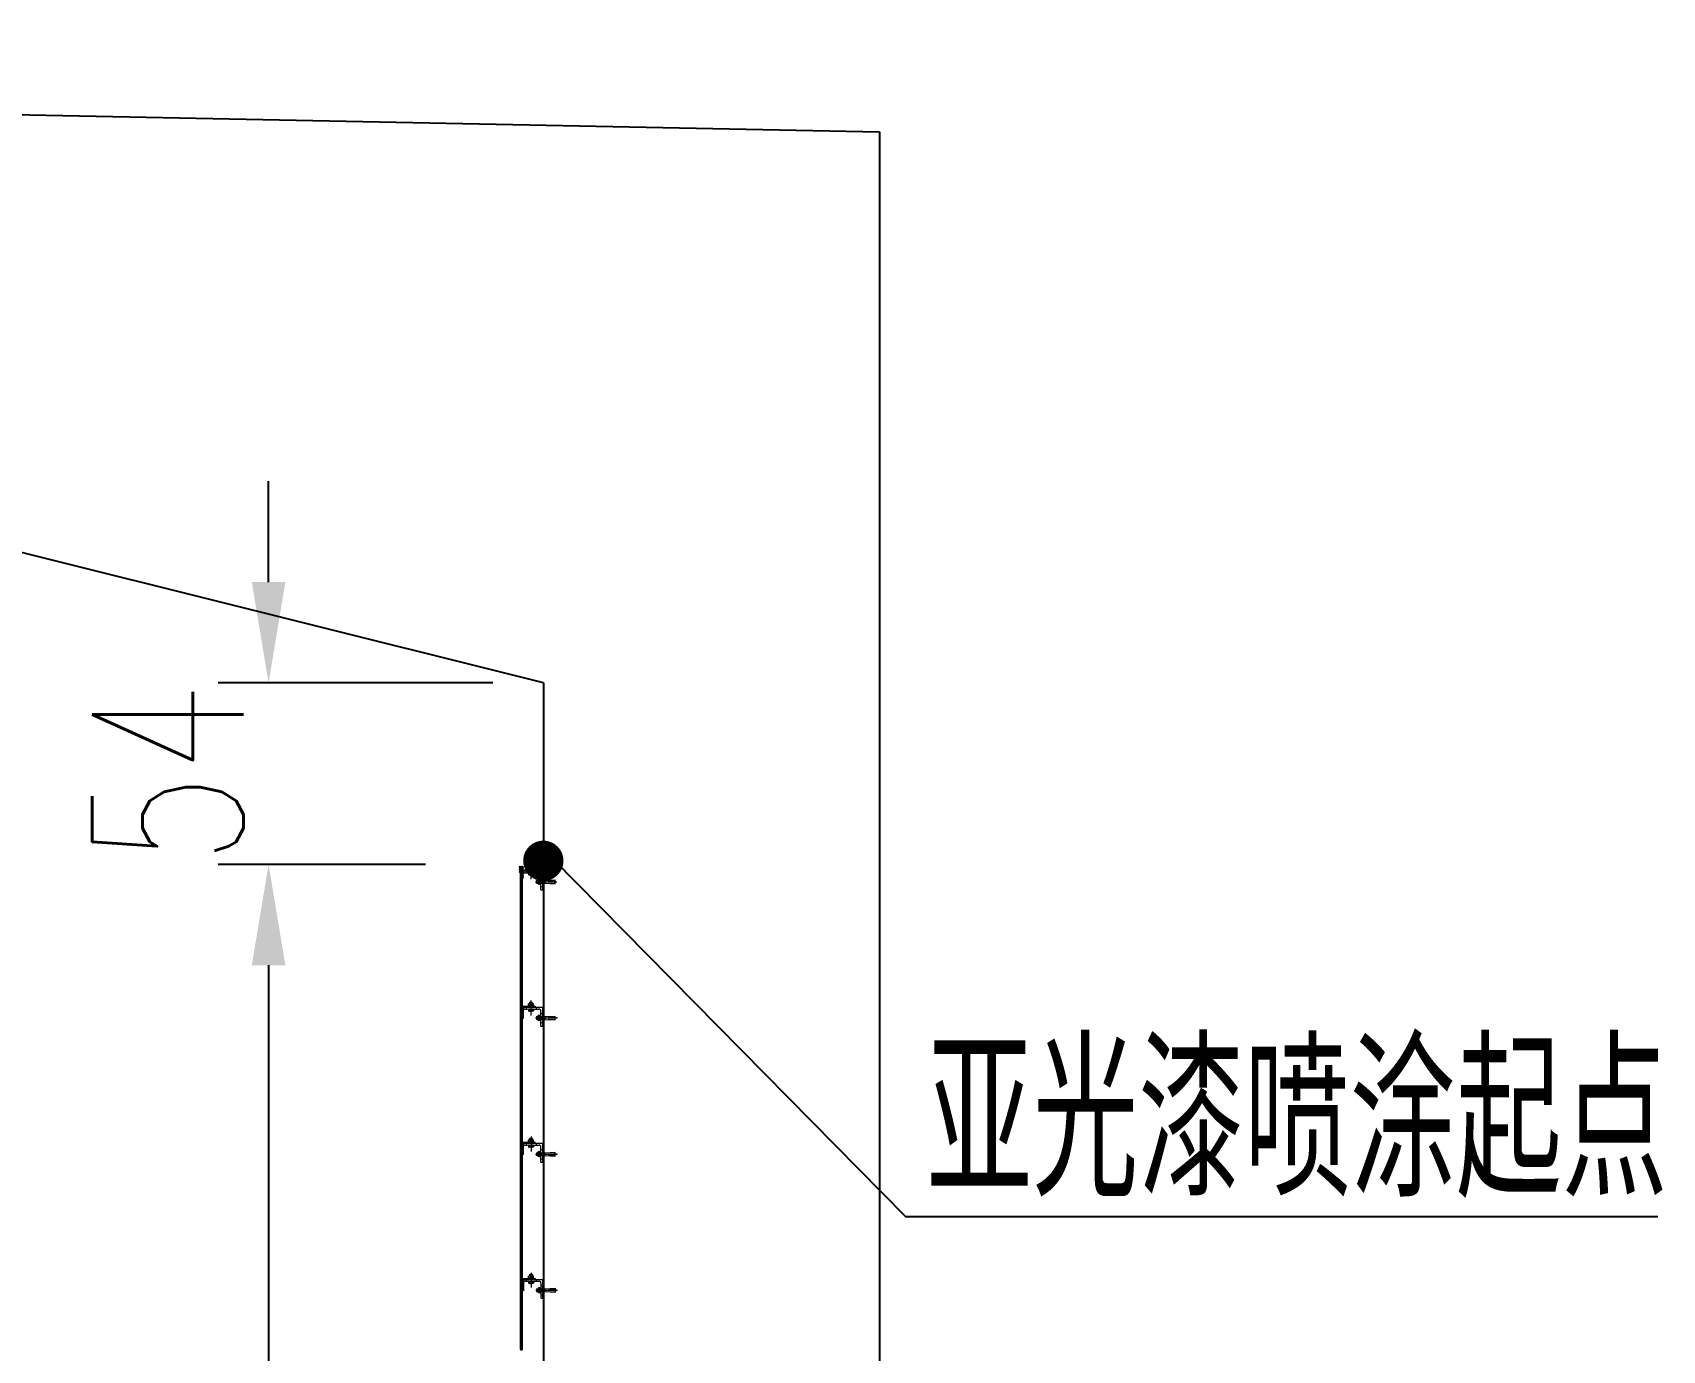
# Model space of a CAD drawing. Header units: millimetres. Extents: x -48690 to 48320, y -25312 to 3911.
# Drawn here: x -11820.8 to -11335.7, y -1602.3 to -1210.2 of the extents above; entities that cross this region are included whole.
import ezdxf

# ---------------------------------------------------------------- set-up
doc = ezdxf.new("R2010")
doc.units = ezdxf.units.MM
doc.header["$LTSCALE"] = 0.25
doc.header["$MEASUREMENT"] = 0
for name, color, linetype in [('DIM', 3, 'Continuous'), ('文字', 7, 'Continuous'), ('次轮廓线', 7, 'Continuous')]:
    doc.layers.add(name, color=color, linetype=linetype)
doc.layers.add('填充线', color=9, linetype='Continuous', lineweight=20)
doc.styles.get("Standard").update_dxf_attribs({"font": 'simplex1.shx', "width": 0.7, "bigfont": 'hztxt.shx'})
doc.dimstyles.new('150', dxfattribs={"dimscale": 15, "dimtxt": 3, "dimasz": 2, "dimexe": 1, "dimexo": 1, "dimgap": 0.5, "dimtad": 1, "dimdec": 1, "dimdsep": 46, "dimtxsty": 'Standard', "dimcen": 0.5, "dimadec": 0, "dimazin": 0, "dimtfac": 1, "dimtdec": 1, "dimtofl": 0, "dimtmove": 2, "dimatfit": 3, "dimfxl": 0, "dimtolj": 1, "dimtzin": 0, "dimarcsym": 0})

# ---------------------------------------------------------------- blocks, each defined once
blk = doc.blocks.new('A$C727327BB')
at = {"linetype": 'ByBlock'}
h = blk.add_hatch(dxfattribs=at)
h.set_pattern_fill('ANSI31', color=1, scale=15, style=0)
h.set_pattern_definition([(45, (-206.4395, -190.0115), (-1.325825, 1.325825), [])])
h.paths.add_polyline_path([(-3, 9), (-39, 9, 0.414214), (-40, 8), (-40, 7, 0.414214), (-39, 6), (-3, 6), (-3, -18, 0.414214), (-2, -19), (-1, -19, 0.414214), (0, -18), (0, 18), (7.5, 18), (7.5, 2, 0.414214), (8.5, 1), (9.5, 1, 0.414214), (10.5, 2), (10.5, 20, 0.414214), (9.5, 21), (-2, 21, 0.414214), (-3, 20)])
at = {"linetype": 'Continuous'}
blk.add_line((12, 21), (12, 21), dxfattribs=at)
at = {"linetype": 'Continuous', "const_width": 0.3}
for points in [[(-39, 9, 0.414214), (-40, 8, 0.414214)], [(-40, 7, 0.414214), (-39, 6, 0.414214)], [(-2, 21, 0.414214), (-3, 20, 0.414214)], [(7.5, 2, 0.414214), (8.5, 1, 0.414214)], [(10.5, 20, 0.414214), (9.5, 21, 0.414214)], [(9.5, 1, 0.414214), (10.5, 2, 0.414214)], [(-3, -18, 0.414214), (-2, -19, 0.414214)], [(-1, -19, 0.414214), (0, -18, 0.414214)]]:
    blk.add_lwpolyline(points, format="xyb", dxfattribs=at)
for points in [[(-40, 7), (-40, 8)], [(-39, 9), (-3, 9)], [(-3, 6), (-39, 6)], [(-3, 9), (-3, 20)], [(-3, -18), (-3, 6)], [(-2, 21), (9.5, 21)], [(0, 18), (0, -18)], [(7.5, 18), (0, 18)], [(7.5, 2), (7.5, 18)], [(9.5, 1), (8.5, 1)], [(10.5, 20), (10.5, 2)], [(-1, -19), (-2, -19)]]:
    blk.add_lwpolyline(points, dxfattribs=at)
at = {"layer": 'Defpoints', "color": 0, "linetype": 'ByBlock'}
for p in [(-40, 8), (-2, 21), (8, 20), (-2, -19)]:
    blk.add_point(p, dxfattribs=at)
blk = doc.blocks.new('A$C34480033')
at = {"linetype": 'Continuous'}
h = blk.add_hatch(dxfattribs=at)
h.set_pattern_fill('ANSI31', color=1, scale=15, style=0)
h.set_pattern_definition([(45, (-207.7575, -198.1272), (-1.325825, 1.325825), [])])
h.paths.add_polyline_path([(12.7, 15.9), (12.7, -20.1, 0.414214), (13.7, -21.1), (14.7, -21.1, 0.414214), (15.7, -20.1), (15.7, 17.9, 0.414214), (14.7, 18.9), (-23.3, 18.9, 0.414214), (-24.3, 17.9), (-24.3, 16.9, 0.414214), (-23.3, 15.9)])
for p, q in [((-24.3, 16.9), (-24.3, 17.9)), ((14.7, 18.9), (-23.3, 18.9)), ((12.7, 15.9), (-23.3, 15.9)), ((12.7, -20.1), (12.7, 15.9)), ((15.7, -20.1), (15.7, 17.9))]:
    blk.add_line(p, q, dxfattribs=at)
at = {"linetype": 'Continuous', "const_width": 0.3}
for points in [[(-23.3, 18.9, 0.414214), (-24.3, 17.9, 0.414214)], [(-24.3, 16.9, 0.414214), (-23.3, 15.9, 0.414214)], [(15.7, 17.9, 0.414214), (14.7, 18.9, 0.414214)], [(12.7, -20.1, 0.414214), (13.7, -21.1, 0.414214)], [(14.7, -21.1, 0.414214), (15.7, -20.1, 0.414214)]]:
    blk.add_lwpolyline(points, format="xyb", dxfattribs=at)
for points in [[(-24.3, 17.9), (-24.3, 16.9)], [(14.7, 18.9), (-23.3, 18.9)], [(-23.3, 15.9), (12.7, 15.9)], [(12.7, 15.9), (12.7, -20.1)], [(15.7, -20.1), (15.7, 17.9)], [(13.7, -21.1), (14.7, -21.1)]]:
    blk.add_lwpolyline(points, dxfattribs=at)
at = {"linetype": 'Continuous'}
for centre, start, end in [((-23.3, 17.9), 90, 180), ((-23.3, 16.9), 180, 270), ((14.7, 17.9), 0, 90)]:
    blk.add_arc(centre, 1, start, end, dxfattribs=at)
at = {"layer": 'Defpoints', "color": 0, "linetype": 'ByBlock'}
for p in [(-24.3, 16.9), (-23.3, 18.9), (-23.3, 15.9), (14.7, 18.9), (15.7, 17.9), (14.7, -21.1)]:
    blk.add_point(p, dxfattribs=at)
blk = doc.blocks.new('*D53')
at = {"color": 0, "lineweight": -2}
for p, q in [((-11750.57, -1373.68), (-11750.57, -1343.68)), ((-11683.8, -1403.68), (-11765.57, -1403.68)), ((-11703.91, -1457.68), (-11765.57, -1457.68)), ((-11750.57, -1487.68), (-11750.57, -1517.68))]:
    blk.add_line(p, q, dxfattribs=at)
at = {"color": 0}
for points in [[(-11755.57, -1373.68), (-11745.57, -1373.68), (-11750.57, -1403.68)], [(-11755.57, -1487.68), (-11745.57, -1487.68), (-11750.57, -1457.68)]]:
    blk.add_solid(points, dxfattribs=at)
at = {"layer": 'Defpoints', "color": 0}
for p in [(-11750.57, -1403.68), (-11668.8, -1403.68), (-11688.91, -1457.68)]:
    blk.add_point(p, dxfattribs=at)
at = {"color": 0, "insert": (-11780.57, -1430.68), "char_height": 45, "attachment_point": 5, "rotation": 90}
blk.add_mtext('\\A1;54', dxfattribs=at)
blk = doc.blocks.new('*D52')
at = {"color": 0, "lineweight": -2}
for p, q in [((-11703.91, -1457.68), (-11765.57, -1457.68)), ((-11750.57, -1487.68), (-11750.57, -1800.68)), ((-11688.91, -1830.68), (-11765.57, -1830.68))]:
    blk.add_line(p, q, dxfattribs=at)
at = {"color": 0}
for points in [[(-11755.57, -1487.68), (-11745.57, -1487.68), (-11750.57, -1457.68)], [(-11755.57, -1800.68), (-11745.57, -1800.68), (-11750.57, -1830.68)]]:
    blk.add_solid(points, dxfattribs=at)
at = {"layer": 'Defpoints', "color": 0}
for p in [(-11688.91, -1457.68), (-11750.57, -1830.68), (-11673.91, -1830.68)]:
    blk.add_point(p, dxfattribs=at)
at = {"color": 0, "insert": (-11780.57, -1644.18), "char_height": 45, "attachment_point": 5, "rotation": 90}
blk.add_mtext('\\A1;373', dxfattribs=at)

msp = doc.modelspace()

# ---------------------------------------------------------------- hatches: boundary and pattern name
msp.add_hatch(color=5).paths.add_polyline_path([(-11675.06, -1458.52), (-11675.53, -1458.52), (-11675.53, -1602), (-11675.06, -1602)])
at = {"layer": '填充线', "ltscale": 5}
h = msp.add_hatch(dxfattribs=at)
h.set_pattern_fill('ANSI37', scale=0.046918, style=0)
h.set_pattern_definition([(225, (-7830.40684, 3269.78129), (0.1053344507, -0.1053344507), []), (315, (-7830.40684, 3269.78129), (0.1053344507, 0.1053344507), [])])
h.paths.add_polyline_path([(-11675, -1461.53), (-11675.23, -1461.53), (-11675.23, -1460.68), (-11675, -1460.68)])
h = msp.add_hatch(dxfattribs=at)
h.set_pattern_fill('ANSI37', scale=0.046918, style=0)
h.set_pattern_definition([(135, (-7830.386, -6231.64953), (0.1053344507, 0.1053344507), []), (45, (-7830.386, -6231.64953), (0.1053344507, -0.1053344507), [])])
h.paths.add_polyline_path([(-11674.98, -1501.19), (-11675.21, -1501.19), (-11675.21, -1500.34), (-11674.98, -1500.34)])
h = msp.add_hatch(dxfattribs=at)
h.set_pattern_fill('ANSI37', scale=0.046918, style=0)
h.set_pattern_definition([(225, (-7830.386, 3228.14917), (0.1053344507, -0.1053344507), []), (315, (-7830.386, 3228.14917), (0.1053344507, 0.1053344507), [])])
h.paths.add_polyline_path([(-11674.98, -1503.16), (-11675.21, -1503.16), (-11675.21, -1502.31), (-11674.98, -1502.31)])
h = msp.add_hatch(dxfattribs=at)
h.set_pattern_fill('ANSI37', scale=0.046918, style=0)
h.set_pattern_definition([(135, (-7830.36515, -6272.1556), (0.1053344507, 0.1053344507), []), (45, (-7830.36515, -6272.1556), (0.1053344507, -0.1053344507), [])])
h.paths.add_polyline_path([(-11674.96, -1541.69), (-11675.19, -1541.69), (-11675.19, -1540.85), (-11674.96, -1540.85)])
h = msp.add_hatch(dxfattribs=at)
h.set_pattern_fill('ANSI37', scale=0.046918, style=0)
h.set_pattern_definition([(225, (-7830.36515, 3187.6431), (0.1053344507, -0.1053344507), []), (315, (-7830.36515, 3187.6431), (0.1053344507, 0.1053344507), [])])
h.paths.add_polyline_path([(-11674.96, -1543.66), (-11675.19, -1543.66), (-11675.19, -1542.82), (-11674.96, -1542.82)])
h = msp.add_hatch(dxfattribs=at)
h.set_pattern_fill('ANSI37', scale=0.046918, style=0)
h.set_pattern_definition([(135, (-7830.3443, -6312.66169), (0.1053344507, 0.1053344507), []), (45, (-7830.3443, -6312.66169), (0.1053344507, -0.1053344507), [])])
h.paths.add_polyline_path([(-11674.94, -1582.2), (-11675.17, -1582.2), (-11675.17, -1581.35), (-11674.94, -1581.35)])
h = msp.add_hatch(dxfattribs=at)
h.set_pattern_fill('ANSI37', scale=0.046918, style=0)
h.set_pattern_definition([(225, (-7830.3443, 3147.13701), (0.1053344507, -0.1053344507), []), (315, (-7830.3443, 3147.13701), (0.1053344507, 0.1053344507), [])])
h.paths.add_polyline_path([(-11674.94, -1584.17), (-11675.17, -1584.17), (-11675.17, -1583.33), (-11674.94, -1583.33)])

# ---------------------------------------------------------------- linework, layer by layer
at = {"color": 5}
for p, q in [((-11675.53, -1602), (-11675.53, -1458.39)), ((-11675.06, -1602), (-11675.06, -1458.36))]:
    msp.add_line(p, q, dxfattribs=at)
at = {"const_width": 6}
msp.add_lwpolyline([(-11665.8, -1456.62, -1), (-11671.8, -1456.62, -1)], format="xyb", close=True, dxfattribs=at)
at = {"color": 5}
msp.add_lwpolyline([(-11675.06, -1458.52), (-11675.53, -1458.52), (-11675.53, -1602), (-11675.06, -1602)], close=True, dxfattribs=at)
at = {"layer": 'DIM', "color": 7, "ltscale": 100}
for p, q in [((-11665.85, -1456.12), (-11561.02, -1562.43)), ((-11561.02, -1562.43), (-11337.09, -1562.43))]:
    msp.add_line(p, q, dxfattribs=at)
at = {"layer": '填充线', "color": 7, "ltscale": 5}
for p, q in [((-11675.22, -1458.98), (-11675.7, -1458.98)), ((-11674.62, -1459.65), (-11668.99, -1459.65)), ((-11674.62, -1460.21), (-11674.62, -1459.65)), ((-11673.87, -1460.21), (-11673.87, -1459.65)), ((-11673.47, -1459.37), (-11673.47, -1459.25)), ((-11671.55, -1459.25), (-11673.47, -1459.25)), ((-11673.23, -1459.14), (-11673.23, -1458.71)), ((-11673.23, -1459.25), (-11673.23, -1459.25)), ((-11671.79, -1459.25), (-11673.23, -1459.25)), ((-11671.97, -1458.6), (-11673.05, -1458.6)), ((-11672.91, -1458.29), (-11672.84, -1458.14)), ((-11672.91, -1458.29), (-11672.91, -1458.6)), ((-11672.91, -1458.29), (-11672.11, -1458.29)), ((-11672.86, -1458.71), (-11672.86, -1459.14)), ((-11672.84, -1458.14), (-11672.18, -1458.14)), ((-11672.84, -1458.6), (-11672.84, -1458.29)), ((-11672.51, -1457.68), (-11672.51, -1462.09)), ((-11672.11, -1458.29), (-11672.18, -1458.14)), ((-11672.18, -1458.6), (-11672.18, -1458.29)), ((-11672.16, -1458.71), (-11671.97, -1458.6)), ((-11672.16, -1459.14), (-11672.16, -1458.71)), ((-11672.11, -1458.29), (-11672.11, -1458.6)), ((-11671.79, -1458.71), (-11671.97, -1458.6)), ((-11671.79, -1459.14), (-11671.79, -1458.71)), ((-11671.79, -1459.25), (-11671.79, -1459.25)), ((-11671.55, -1459.37), (-11671.55, -1459.25)), ((-11670.87, -1460.21), (-11670.87, -1459.65)), ((-11668.99, -1465.28), (-11668.99, -1459.65)), ((-11674.62, -1460.21), (-11670.12, -1460.21)), ((-11673.23, -1460.32), (-11673.23, -1460.75)), ((-11671.97, -1460.86), (-11673.05, -1460.86)), ((-11672.86, -1460.75), (-11672.86, -1460.32)), ((-11672.16, -1460.32), (-11672.16, -1460.75)), ((-11672.16, -1460.75), (-11671.97, -1460.86)), ((-11671.79, -1460.75), (-11671.97, -1460.86)), ((-11671.79, -1460.32), (-11671.79, -1460.75)), ((-11671.15, -1462.89), (-11664.83, -1462.89)), ((-11670.44, -1462.57), (-11670.91, -1462.57)), ((-11670.75, -1462.48), (-11670.9, -1462.56)), ((-11670.9, -1462.56), (-11670.9, -1463.21)), ((-11670.75, -1463.29), (-11670.9, -1463.21)), ((-11670.75, -1462.48), (-11668.37, -1462.48)), ((-11670.75, -1462.48), (-11670.75, -1463.29)), ((-11670.75, -1463.29), (-11668.37, -1463.29)), ((-11670.44, -1463.42), (-11670.44, -1462.35)), ((-11670.34, -1463.24), (-11670.44, -1463.42)), ((-11670.34, -1463.61), (-11670.44, -1463.42)), ((-11669.9, -1462.16), (-11670.34, -1462.16)), ((-11670.34, -1462.54), (-11669.9, -1462.54)), ((-11669.9, -1463.24), (-11670.34, -1463.24)), ((-11669.9, -1463.61), (-11670.34, -1463.61)), ((-11669.68, -1462.16), (-11669.8, -1462.16)), ((-11669.8, -1463.61), (-11669.8, -1462.16)), ((-11669.68, -1463.61), (-11669.8, -1463.61)), ((-11669.56, -1461.92), (-11669.68, -1461.92)), ((-11669.68, -1463.85), (-11669.68, -1461.92)), ((-11669.56, -1463.85), (-11669.68, -1463.85)), ((-11669.56, -1465.28), (-11669.56, -1460.77)), ((-11669.56, -1461.53), (-11668.99, -1461.53)), ((-11669.56, -1463.85), (-11669.56, -1461.92)), ((-11668.37, -1462.57), (-11669.56, -1462.57)), ((-11668.37, -1463.21), (-11669.56, -1463.21)), ((-11669.56, -1464.25), (-11668.99, -1464.25)), ((-11668.37, -1462.48), (-11665.28, -1462.31)), ((-11668.37, -1462.48), (-11668.37, -1463.29)), ((-11668.37, -1463.29), (-11665.28, -1463.46)), ((-11667.32, -1462.53), (-11665.28, -1462.43)), ((-11667.32, -1462.53), (-11667.32, -1462.43)), ((-11667.32, -1463.24), (-11665.28, -1463.34)), ((-11667.32, -1463.24), (-11667.32, -1463.35)), ((-11665.28, -1463.46), (-11665.28, -1462.31)), ((-11669.56, -1465.28), (-11668.99, -1465.28)), ((-11672.89, -1498.8), (-11672.82, -1498.65)), ((-11672.89, -1498.8), (-11672.09, -1498.8)), ((-11672.89, -1498.8), (-11672.89, -1499.11)), ((-11672.82, -1498.65), (-11672.16, -1498.65)), ((-11672.82, -1499.11), (-11672.82, -1498.8)), ((-11672.49, -1498.19), (-11672.49, -1502.6)), ((-11672.09, -1498.8), (-11672.16, -1498.65)), ((-11672.16, -1499.11), (-11672.16, -1498.8)), ((-11672.09, -1498.8), (-11672.09, -1499.11)), ((-11674.6, -1500.72), (-11674.6, -1500.15)), ((-11674.6, -1500.15), (-11668.97, -1500.15)), ((-11674.6, -1500.72), (-11670.1, -1500.72)), ((-11673.85, -1500.72), (-11673.85, -1500.15)), ((-11671.53, -1499.75), (-11673.45, -1499.75)), ((-11673.45, -1499.87), (-11673.45, -1499.75)), ((-11673.21, -1499.65), (-11673.21, -1499.21)), ((-11671.77, -1499.75), (-11673.21, -1499.75)), ((-11673.21, -1499.75), (-11673.21, -1499.75)), ((-11673.21, -1500.82), (-11673.21, -1501.26)), ((-11671.95, -1499.11), (-11673.03, -1499.11)), ((-11671.95, -1501.36), (-11673.03, -1501.36)), ((-11672.84, -1499.21), (-11672.84, -1499.65)), ((-11672.84, -1501.26), (-11672.84, -1500.82)), ((-11672.14, -1499.21), (-11671.95, -1499.11)), ((-11672.14, -1499.65), (-11672.14, -1499.21)), ((-11672.14, -1500.82), (-11672.14, -1501.26)), ((-11672.14, -1501.26), (-11671.95, -1501.36)), ((-11671.77, -1499.21), (-11671.95, -1499.11)), ((-11671.77, -1501.26), (-11671.95, -1501.36)), ((-11671.77, -1499.65), (-11671.77, -1499.21)), ((-11671.77, -1499.75), (-11671.77, -1499.75)), ((-11671.77, -1500.82), (-11671.77, -1501.26)), ((-11671.53, -1499.87), (-11671.53, -1499.75)), ((-11671.12, -1503.39), (-11664.81, -1503.39)), ((-11670.42, -1503.07), (-11670.89, -1503.07)), ((-11670.73, -1502.99), (-11670.88, -1503.07)), ((-11670.88, -1503.07), (-11670.88, -1503.72)), ((-11670.85, -1500.72), (-11670.85, -1500.15)), ((-11670.73, -1502.99), (-11670.73, -1503.79)), ((-11670.73, -1502.99), (-11668.35, -1502.99)), ((-11670.42, -1503.93), (-11670.42, -1502.86)), ((-11669.88, -1502.67), (-11670.31, -1502.67)), ((-11670.31, -1503.04), (-11669.88, -1503.04)), ((-11669.78, -1504.11), (-11669.78, -1502.67)), ((-11669.65, -1502.67), (-11669.78, -1502.67)), ((-11669.65, -1504.35), (-11669.65, -1502.43)), ((-11669.53, -1502.43), (-11669.65, -1502.43)), ((-11669.53, -1505.79), (-11669.53, -1501.28)), ((-11669.53, -1502.03), (-11668.97, -1502.03)), ((-11669.53, -1504.35), (-11669.53, -1502.43)), ((-11668.35, -1503.07), (-11669.53, -1503.07)), ((-11668.97, -1505.79), (-11668.97, -1500.15)), ((-11668.35, -1502.99), (-11665.26, -1502.82)), ((-11668.35, -1502.99), (-11668.35, -1503.79)), ((-11667.3, -1503.04), (-11667.3, -1502.93)), ((-11667.3, -1503.04), (-11665.26, -1502.94)), ((-11665.26, -1503.97), (-11665.26, -1502.82)), ((-11670.73, -1503.79), (-11670.88, -1503.72)), ((-11670.73, -1503.79), (-11668.35, -1503.79)), ((-11670.31, -1503.74), (-11670.42, -1503.93)), ((-11670.31, -1504.11), (-11670.42, -1503.93)), ((-11669.88, -1503.74), (-11670.31, -1503.74)), ((-11669.88, -1504.11), (-11670.31, -1504.11)), ((-11669.65, -1504.11), (-11669.78, -1504.11)), ((-11669.53, -1504.35), (-11669.65, -1504.35)), ((-11668.35, -1503.71), (-11669.53, -1503.71)), ((-11669.53, -1504.75), (-11668.97, -1504.75)), ((-11669.53, -1505.79), (-11668.97, -1505.79)), ((-11668.35, -1503.79), (-11665.26, -1503.97)), ((-11667.3, -1503.75), (-11667.3, -1503.85)), ((-11667.3, -1503.75), (-11665.26, -1503.85)), ((-11674.58, -1541.22), (-11674.58, -1540.66)), ((-11674.58, -1540.66), (-11668.95, -1540.66)), ((-11674.58, -1541.22), (-11670.08, -1541.22)), ((-11673.83, -1541.22), (-11673.83, -1540.66)), ((-11671.51, -1540.26), (-11673.43, -1540.26)), ((-11673.43, -1540.38), (-11673.43, -1540.26)), ((-11673.19, -1540.15), (-11673.19, -1539.72)), ((-11671.75, -1540.26), (-11673.19, -1540.26)), ((-11673.19, -1540.26), (-11673.19, -1540.26)), ((-11673.19, -1541.33), (-11673.19, -1541.76)), ((-11671.93, -1539.61), (-11673.01, -1539.61)), ((-11671.93, -1541.87), (-11673.01, -1541.87)), ((-11672.87, -1539.31), (-11672.8, -1539.16)), ((-11672.87, -1539.31), (-11672.07, -1539.31)), ((-11672.87, -1539.31), (-11672.87, -1539.61)), ((-11672.82, -1539.72), (-11672.82, -1540.15)), ((-11672.82, -1541.76), (-11672.82, -1541.33)), ((-11672.8, -1539.16), (-11672.14, -1539.16)), ((-11672.8, -1539.61), (-11672.8, -1539.31)), ((-11672.47, -1538.69), (-11672.47, -1543.1)), ((-11672.07, -1539.31), (-11672.14, -1539.16)), ((-11672.14, -1539.61), (-11672.14, -1539.31)), ((-11672.12, -1539.72), (-11671.93, -1539.61)), ((-11672.12, -1540.15), (-11672.12, -1539.72)), ((-11672.12, -1541.33), (-11672.12, -1541.76)), ((-11672.12, -1541.76), (-11671.93, -1541.87)), ((-11672.07, -1539.31), (-11672.07, -1539.61)), ((-11671.75, -1539.72), (-11671.93, -1539.61)), ((-11671.75, -1541.76), (-11671.93, -1541.87)), ((-11671.75, -1540.15), (-11671.75, -1539.72)), ((-11671.75, -1540.26), (-11671.75, -1540.26)), ((-11671.75, -1541.33), (-11671.75, -1541.76)), ((-11671.51, -1540.38), (-11671.51, -1540.26)), ((-11670.83, -1541.22), (-11670.83, -1540.66)), ((-11669.51, -1546.29), (-11669.51, -1541.79)), ((-11668.95, -1546.29), (-11668.95, -1540.66)), ((-11671.1, -1543.9), (-11664.79, -1543.9)), ((-11670.4, -1543.58), (-11670.87, -1543.58)), ((-11670.71, -1543.5), (-11670.86, -1543.57)), ((-11670.86, -1543.57), (-11670.86, -1544.22)), ((-11670.71, -1544.3), (-11670.86, -1544.22)), ((-11670.71, -1543.5), (-11670.71, -1544.3)), ((-11670.71, -1543.5), (-11668.33, -1543.5)), ((-11670.71, -1544.3), (-11668.33, -1544.3)), ((-11670.4, -1544.43), (-11670.4, -1543.36)), ((-11670.29, -1544.25), (-11670.4, -1544.43)), ((-11670.29, -1544.62), (-11670.4, -1544.43)), ((-11669.86, -1543.18), (-11670.29, -1543.18)), ((-11670.29, -1543.55), (-11669.86, -1543.55)), ((-11669.86, -1544.25), (-11670.29, -1544.25)), ((-11669.86, -1544.62), (-11670.29, -1544.62)), ((-11669.75, -1544.62), (-11669.75, -1543.18)), ((-11669.63, -1543.18), (-11669.75, -1543.18)), ((-11669.63, -1544.62), (-11669.75, -1544.62)), ((-11669.63, -1544.86), (-11669.63, -1542.94)), ((-11669.51, -1542.94), (-11669.63, -1542.94)), ((-11669.51, -1544.86), (-11669.63, -1544.86)), ((-11669.51, -1542.54), (-11668.95, -1542.54)), ((-11669.51, -1544.86), (-11669.51, -1542.94)), ((-11668.33, -1543.58), (-11669.51, -1543.58)), ((-11668.33, -1544.22), (-11669.51, -1544.22)), ((-11669.51, -1545.26), (-11668.95, -1545.26)), ((-11669.51, -1546.29), (-11668.95, -1546.29)), ((-11668.33, -1543.5), (-11665.24, -1543.33)), ((-11668.33, -1543.5), (-11668.33, -1544.3)), ((-11668.33, -1544.3), (-11665.24, -1544.47)), ((-11667.27, -1543.54), (-11667.27, -1543.44)), ((-11667.27, -1543.54), (-11665.24, -1543.45)), ((-11667.27, -1544.26), (-11667.27, -1544.36)), ((-11667.27, -1544.26), (-11665.24, -1544.35)), ((-11665.24, -1544.47), (-11665.24, -1543.33)), ((-11674.56, -1581.73), (-11674.56, -1581.17)), ((-11674.56, -1581.17), (-11668.93, -1581.17)), ((-11673.81, -1581.73), (-11673.81, -1581.17)), ((-11671.49, -1580.77), (-11673.41, -1580.77)), ((-11673.41, -1580.89), (-11673.41, -1580.77)), ((-11673.17, -1580.66), (-11673.17, -1580.23)), ((-11671.73, -1580.77), (-11673.17, -1580.77)), ((-11673.17, -1580.77), (-11673.17, -1580.77)), ((-11671.91, -1580.12), (-11672.98, -1580.12)), ((-11672.85, -1579.81), (-11672.77, -1579.66)), ((-11672.85, -1579.81), (-11672.05, -1579.81)), ((-11672.85, -1579.81), (-11672.85, -1580.12)), ((-11672.8, -1580.23), (-11672.8, -1580.66)), ((-11672.77, -1579.66), (-11672.12, -1579.66)), ((-11672.77, -1580.12), (-11672.77, -1579.81)), ((-11672.45, -1579.2), (-11672.45, -1583.61)), ((-11672.05, -1579.81), (-11672.12, -1579.66)), ((-11672.12, -1580.12), (-11672.12, -1579.81)), ((-11672.1, -1580.23), (-11671.91, -1580.12)), ((-11672.1, -1580.66), (-11672.1, -1580.23)), ((-11672.05, -1579.81), (-11672.05, -1580.12)), ((-11671.73, -1580.23), (-11671.91, -1580.12)), ((-11671.73, -1580.66), (-11671.73, -1580.23)), ((-11671.73, -1580.77), (-11671.73, -1580.77)), ((-11671.49, -1580.89), (-11671.49, -1580.77)), ((-11670.81, -1581.73), (-11670.81, -1581.17)), ((-11668.93, -1586.8), (-11668.93, -1581.17)), ((-11674.56, -1581.73), (-11670.06, -1581.73)), ((-11673.17, -1581.84), (-11673.17, -1582.27)), ((-11671.91, -1582.38), (-11672.98, -1582.38)), ((-11672.8, -1582.27), (-11672.8, -1581.84)), ((-11672.1, -1581.84), (-11672.1, -1582.27)), ((-11672.1, -1582.27), (-11671.91, -1582.38)), ((-11671.73, -1582.27), (-11671.91, -1582.38)), ((-11671.73, -1581.84), (-11671.73, -1582.27)), ((-11671.08, -1584.4), (-11664.77, -1584.4)), ((-11670.38, -1584.08), (-11670.85, -1584.08)), ((-11670.69, -1584), (-11670.84, -1584.08)), ((-11670.84, -1584.08), (-11670.84, -1584.73)), ((-11670.69, -1584.81), (-11670.84, -1584.73)), ((-11670.69, -1584), (-11670.69, -1584.81)), ((-11670.69, -1584), (-11668.31, -1584)), ((-11670.69, -1584.81), (-11668.31, -1584.81)), ((-11670.38, -1584.94), (-11670.38, -1583.87)), ((-11670.27, -1584.76), (-11670.38, -1584.94)), ((-11670.27, -1585.13), (-11670.38, -1584.94)), ((-11669.84, -1583.68), (-11670.27, -1583.68)), ((-11670.27, -1584.05), (-11669.84, -1584.05)), ((-11669.84, -1584.76), (-11670.27, -1584.76)), ((-11669.84, -1585.13), (-11670.27, -1585.13)), ((-11669.73, -1585.13), (-11669.73, -1583.68)), ((-11669.61, -1583.68), (-11669.73, -1583.68)), ((-11669.61, -1585.13), (-11669.73, -1585.13)), ((-11669.61, -1585.37), (-11669.61, -1583.44)), ((-11669.49, -1583.44), (-11669.61, -1583.44)), ((-11669.49, -1585.37), (-11669.61, -1585.37)), ((-11669.49, -1586.8), (-11669.49, -1582.29)), ((-11669.49, -1583.04), (-11668.93, -1583.04)), ((-11669.49, -1585.37), (-11669.49, -1583.44)), ((-11668.31, -1584.08), (-11669.49, -1584.08)), ((-11668.31, -1584.73), (-11669.49, -1584.73)), ((-11669.49, -1585.77), (-11668.93, -1585.77)), ((-11668.31, -1584), (-11665.22, -1583.83)), ((-11668.31, -1584), (-11668.31, -1584.81)), ((-11668.31, -1584.81), (-11665.22, -1584.98)), ((-11667.25, -1584.05), (-11667.25, -1583.94)), ((-11667.25, -1584.05), (-11665.22, -1583.95)), ((-11667.25, -1584.76), (-11667.25, -1584.86)), ((-11667.25, -1584.76), (-11665.22, -1584.86)), ((-11665.22, -1584.98), (-11665.22, -1583.83)), ((-11669.49, -1586.8), (-11668.93, -1586.8))]:
    msp.add_line(p, q, dxfattribs=at)
for points in [[(-11675, -1461.53), (-11675.23, -1461.53), (-11675.23, -1460.68), (-11675, -1460.68)], [(-11674.98, -1500.34), (-11675.21, -1500.34), (-11675.21, -1501.19), (-11674.98, -1501.19)], [(-11674.98, -1503.16), (-11675.21, -1503.16), (-11675.21, -1502.31), (-11674.98, -1502.31)], [(-11674.96, -1540.85), (-11675.19, -1540.85), (-11675.19, -1541.69), (-11674.96, -1541.69)], [(-11674.96, -1543.66), (-11675.19, -1543.66), (-11675.19, -1542.82), (-11674.96, -1542.82)], [(-11674.94, -1581.35), (-11675.17, -1581.35), (-11675.17, -1582.2), (-11674.94, -1582.2)], [(-11674.94, -1584.17), (-11675.17, -1584.17), (-11675.17, -1583.33), (-11674.94, -1583.33)]]:
    msp.add_lwpolyline(points, close=True, dxfattribs=at)
for centre, radius, start, end in [((-11673.05, -1458.81), 0.214, 30.0079, 149.9921), ((-11673.05, -1459.03), 0.214, 209.9944, 330.0056), ((-11672.51, -1459.23), 0.63, 56.1449, 123.8551), ((-11672.51, -1458.62), 0.63, 236.1437, 303.8563), ((-11671.97, -1459.03), 0.214, 209.9944, 330.0056), ((-11673.05, -1460.43), 0.214, 29.9944, 150.0056), ((-11673.05, -1460.64), 0.214, 210.0079, 329.9921), ((-11672.51, -1460.84), 0.63, 56.1437, 123.8563), ((-11672.51, -1460.23), 0.63, 236.1449, 303.8551), ((-11671.97, -1460.43), 0.214, 29.9944, 150.0056), ((-11670.23, -1462.35), 0.214, 120.0079, 239.9921), ((-11669.81, -1462.89), 0.63, 146.1449, 213.8551), ((-11670.12, -1460.77), 0.563, 0, 90), ((-11670.01, -1462.35), 0.214, 299.9944, 60.0056), ((-11670.43, -1462.89), 0.63, 326.1437, 33.8563), ((-11670.01, -1463.42), 0.214, 299.9944, 60.0056), ((-11673.03, -1499.32), 0.214, 30.0079, 149.9921), ((-11673.03, -1499.54), 0.214, 209.9944, 330.0056), ((-11673.03, -1500.93), 0.214, 29.9944, 150.0056), ((-11673.03, -1501.15), 0.214, 210.0079, 329.9921), ((-11672.49, -1499.74), 0.63, 56.1449, 123.8551), ((-11672.49, -1499.12), 0.63, 236.1437, 303.8563), ((-11672.49, -1501.35), 0.63, 56.1437, 123.8563), ((-11672.49, -1500.73), 0.63, 236.1449, 303.8551), ((-11671.95, -1499.54), 0.214, 209.9944, 330.0056), ((-11671.95, -1500.93), 0.214, 29.9944, 150.0056), ((-11670.21, -1502.86), 0.214, 120.0079, 239.9921), ((-11669.79, -1503.39), 0.63, 146.1449, 213.8551), ((-11670.1, -1501.28), 0.563, 0, 90), ((-11669.99, -1502.86), 0.214, 299.9944, 60.0056), ((-11670.41, -1503.39), 0.63, 326.1437, 33.8563), ((-11669.99, -1503.93), 0.214, 299.9944, 60.0056), ((-11673.01, -1539.83), 0.214, 30.0079, 149.9921), ((-11673.01, -1540.05), 0.214, 209.9944, 330.0056), ((-11673.01, -1541.44), 0.214, 29.9944, 150.0056), ((-11673.01, -1541.66), 0.214, 210.0079, 329.9921), ((-11672.47, -1540.24), 0.63, 56.1449, 123.8551), ((-11672.47, -1539.63), 0.63, 236.1437, 303.8563), ((-11672.47, -1541.85), 0.63, 56.1437, 123.8563), ((-11672.47, -1541.24), 0.63, 236.1449, 303.8551), ((-11671.93, -1540.05), 0.214, 209.9944, 330.0056), ((-11671.93, -1541.44), 0.214, 29.9944, 150.0056), ((-11670.08, -1541.79), 0.563, 0, 90), ((-11670.19, -1543.36), 0.214, 120.0079, 239.9921), ((-11669.77, -1543.9), 0.63, 146.1449, 213.8551), ((-11669.97, -1543.36), 0.214, 299.9944, 60.0056), ((-11670.38, -1543.9), 0.63, 326.1437, 33.8563), ((-11669.97, -1544.43), 0.214, 299.9944, 60.0056), ((-11672.98, -1580.33), 0.214, 30.0079, 149.9921), ((-11672.98, -1580.55), 0.214, 209.9944, 330.0056), ((-11672.45, -1580.75), 0.63, 56.1449, 123.8551), ((-11672.45, -1580.13), 0.63, 236.1437, 303.8563), ((-11671.91, -1580.55), 0.214, 209.9944, 330.0056), ((-11672.98, -1581.94), 0.214, 29.9944, 150.0056), ((-11672.98, -1582.16), 0.214, 210.0079, 329.9921), ((-11672.45, -1582.36), 0.63, 56.1437, 123.8563), ((-11672.45, -1581.75), 0.63, 236.1449, 303.8551), ((-11671.91, -1581.94), 0.214, 29.9944, 150.0056), ((-11670.17, -1583.87), 0.214, 120.0079, 239.9921), ((-11669.75, -1584.4), 0.63, 146.1449, 213.8551), ((-11670.06, -1582.29), 0.563, 0, 90), ((-11669.95, -1583.87), 0.214, 299.9944, 60.0056), ((-11670.36, -1584.4), 0.63, 326.1437, 33.8563), ((-11669.95, -1584.94), 0.214, 299.9944, 60.0056)]:
    msp.add_arc(centre, radius, start, end, dxfattribs=at)
for p in [(-11664.81, -1503.39), (-11664.79, -1543.9), (-11664.77, -1584.4)]:
    msp.add_point(p, dxfattribs=at)
at = {"layer": '次轮廓线'}
for p, q in [((-13043.8, -1210.18), (-11568.8, -1239.68)), ((-11568.8, -1239.68), (-11568.8, -1915.68)), ((-11668.8, -1403.68), (-11868.8, -1353.68)), ((-11668.8, -1403.68), (-11668.8, -1845.68))]:
    msp.add_line(p, q, dxfattribs=at)

# ---------------------------------------------------------------- block references
at = {"layer": '填充线', "color": 7, "ltscale": 5, "xscale": -0.09383647795766592, "yscale": 0.09383647798676975, "zscale": 0.09383647798738703}
for name, p in [('A$C727327BB', (-11675, -1460.21)), ('A$C34480033', (-11673.5, -1501.64)), ('A$C34480033', (-11673.48, -1542.15)), ('A$C34480033', (-11673.46, -1582.66))]:
    msp.add_blockref(name, p, dxfattribs=at)

# ---------------------------------------------------------------- texts
at = {"layer": '文字', "insert": (-11444.45, -1534.23), "char_height": 45, "width": 438.3587, "attachment_point": 5}
msp.add_mtext('亚光漆喷涂起点', dxfattribs=at)

# ---------------------------------------------------------------- dimensions: what is measured, and where the dimension line sits
for base, p2, picture, middle in [((-11750.57, -1403.68), (-11668.8, -1403.68), '*D53', (-11780.57, -1430.68)), ((-11750.57, -1830.68), (-11673.91, -1830.68), '*D52', (-11780.57, -1644.18))]:
    dim = msp.add_linear_dim(base=base, p1=(-11688.91, -1457.68), p2=p2, angle=90, dimstyle='150')
    dim.commit()
    dim.dimension.update_dxf_attribs({"geometry": picture, "text_midpoint": middle})

doc.saveas('drawing.dxf')
